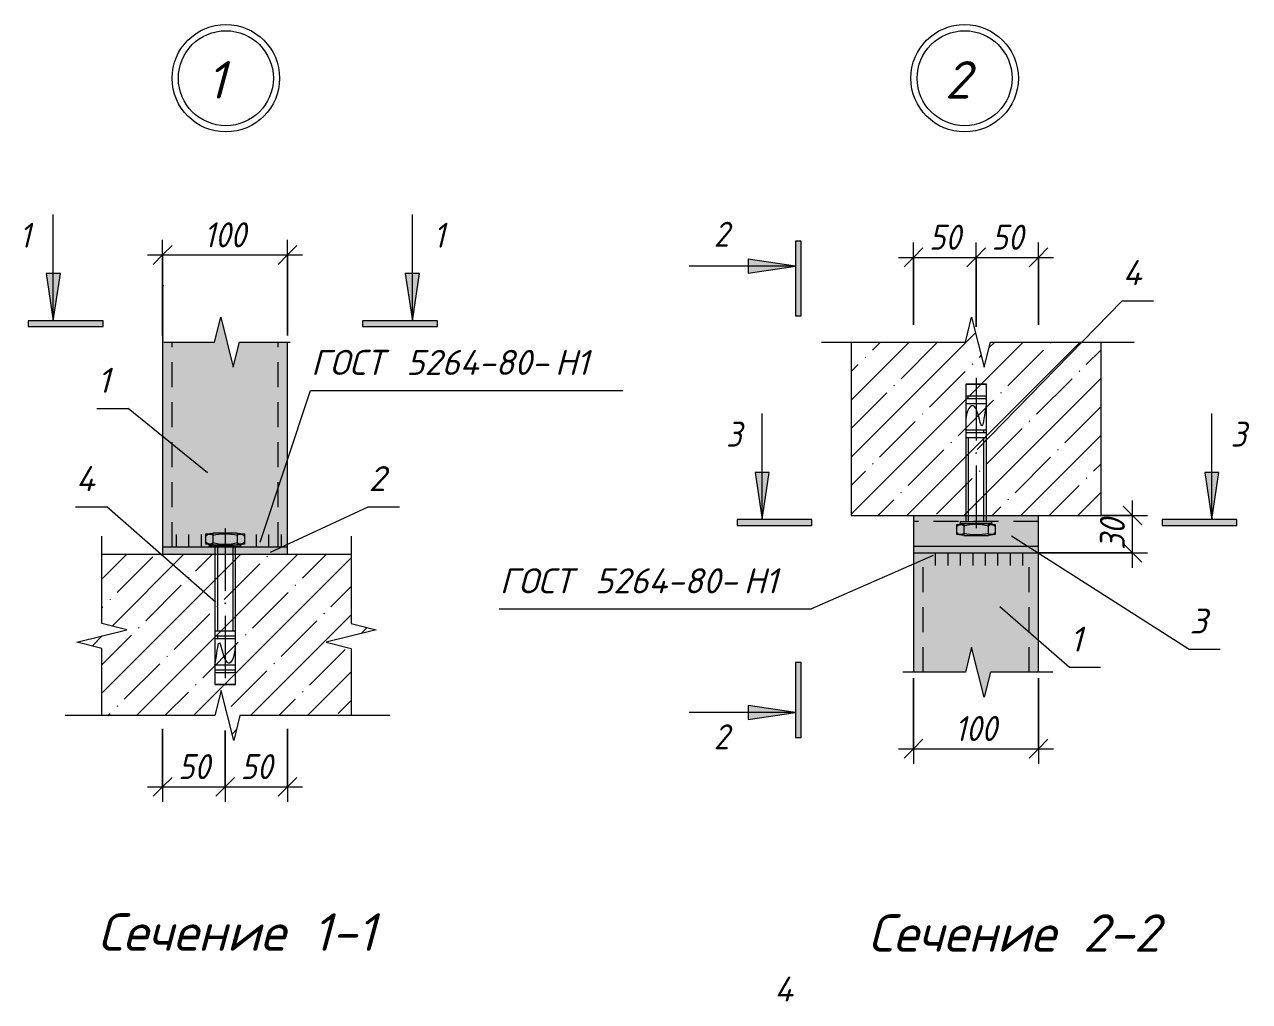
# Model space of a CAD drawing. Header units: millimetres. Extents: x 1525 to 46824, y -520 to 14115.
# Drawn here: x 44054 to 45034, y 2415 to 3197 of the extents above; entities that cross this region are included whole.
import ezdxf

# ---------------------------------------------------------------- set-up
doc = ezdxf.new("R2010")
doc.units = ezdxf.units.MM
doc.linetypes.add('200_ШТРИХ_ш1п0_6_', pattern=[32, 20, -12])
doc.linetypes.add('50_200_ШТРИХ_1Т_ш5_п1_п1_', pattern=[70, 50, -10, 0, -10])
for name, color, linetype, lineweight in [('A-ANNO-DIMS', 7, 'Continuous', 9), ('A-ANNO-DIMS-10', 7, 'Continuous', 9), ('A-ANNO-NOTE', 7, 'Continuous', 9), ('A-DETL', 7, 'Continuous', 9), ('A-DETL-1', 7, 'Continuous', 5), ('A-DETL-2', 7, '200_ШТРИХ_ш1п0_6_', 5), ('A-DETL-3', 7, 'Continuous', 20), ('A-DETL-5', 7, '50_200_ШТРИХ_1Т_ш5_п1_п1_', 5), ('A-DETL-GENF', 7, 'Continuous', 9), ('A-DETL-GENF-1', 7, 'Continuous', 5), ('G-ANNO-TEXT', 7, 'Continuous', 9)]:
    doc.layers.add(name, color=color, linetype=linetype, lineweight=lineweight)
doc.layers.add('A-DETL-GENF-2', color=7, linetype='Continuous', lineweight=9, true_color=0xffffff)
doc.styles.add('ISOCPEUR_B_I', font='', dxfattribs={"height": 30})
doc.styles.add('ISOCPEUR_I_3', font='isocpeui.ttf', dxfattribs={"width": 0.9, "height": 20})
doc.styles.add('ISOCPEUR_I_5', font='isocpeui.ttf', dxfattribs={"height": 20})
doc.styles.get('ISOCPEUR_B_I').set_extended_font_data('ISOCPEUR', italic=True, bold=True)
doc.dimstyles.new('ISO-2_0_0_9К_СРЕДНИЙ_1', dxfattribs={"dimscale": 304.8, "dimtxt": 19.919624, "dimasz": 0.049213, "dimexe": 0.03937, "dimexo": 0, "dimgap": 0, "dimtad": 1, "dimdec": 0, "dimzin": 0, "dimdsep": 46, "dimtxsty": 'ISOCPEUR_I_3', "dimblk1": 'OBLIQUE', "dimblk2": 'OBLIQUE', "dimsah": 1, "dimcen": 0.09, "dimdle": 0.03937, "dimazin": 0, "dimtfac": 1, "dimtdec": 4, "dimtix": 1, "dimtmove": 0, "dimatfit": 3, "dimfxl": 1, "dimtvp": 1, "dimtolj": 1, "dimtzin": 0, "dimarcsym": 2})
pattern_1 = [(45, (41499.14, 0), (-22.80985, 22.80985), []), (45, (41521.95, 0), (-22.80985, 22.80985), [40.322, -8.064, 0.671, -7.394])]

# ---------------------------------------------------------------- blocks, each defined once
blk = doc.blocks.new('DET_Линия разрыва - Линия разрыва-17294159-АР1_Фахверк Ф-33_Швеллер 100_Узлы_верх и низ развернуты копия 1')
at = {"layer": 'A-DETL-GENF-1'}
for p, q in [((-5, 20), (-10, 0)), ((5, -20), (-5, 20)), ((-10, 0), (-50.54, 0)), ((10, 0), (5, -20)), ((50.54, 0), (10, 0))]:
    blk.add_line(p, q, dxfattribs=at)
blk = doc.blocks.new('DET_Линия разрыва - Линия разрыва-17294160-АР1_Фахверк Ф-33_Швеллер 100_Узлы_верх и низ развернуты копия 1')
at = {"layer": 'A-DETL-GENF-1'}
for p, q in [((-5, 20), (-10, 0)), ((5, -20), (-5, 20)), ((-10, 0), (-63.74, 0)), ((10, 0), (5, -20)), ((80, 0), (10, 0))]:
    blk.add_line(p, q, dxfattribs=at)
blk = doc.blocks.new('DET_Линия разрыва - Линия разрыва-V26-АР1_Фахверк Ф-33_Швеллер 100_Узлы_верх и низ развернуты копия 1')
at = {"layer": 'A-DETL-GENF-1'}
for p, q in [((-5, 20), (-10, 0)), ((5, -20), (-5, 20)), ((-10, 0), (-80, 0)), ((10, 0), (5, -20)), ((63.74, 0), (10, 0))]:
    blk.add_line(p, q, dxfattribs=at)
blk = doc.blocks.new('DET_Линия разрыва - Линия разрыва-17294161-АР1_Фахверк Ф-33_Швеллер 100_Узлы_верх и низ развернуты копия 1')
at = {"layer": 'A-DETL-GENF-1'}
for p, q in [((-5, 20), (-10, 0)), ((5, -20), (-5, 20)), ((-10, 0), (-130, 0)), ((10, 0), (5, -20)), ((130, 0), (10, 0))]:
    blk.add_line(p, q, dxfattribs=at)
blk = doc.blocks.new('DET_Линия разрыва - Линия разрыва-17294162-АР1_Фахверк Ф-33_Швеллер 100_Узлы_верх и низ развернуты копия 1')
at = {"layer": 'A-DETL-GENF-1'}
for p, q in [((-5, 20), (-10, 0)), ((5, -20), (-5, 20)), ((-10, 0), (-60, 0)), ((10, 0), (5, -20)), ((60, 0), (10, 0))]:
    blk.add_line(p, q, dxfattribs=at)
blk = doc.blocks.new('DET_Линия разрыва - Линия разрыва-17294163-АР1_Фахверк Ф-33_Швеллер 100_Узлы_верх и низ развернуты копия 1')
at = {"layer": 'A-DETL-GENF-1'}
for p, q in [((-5, 20), (-10, 0)), ((5, -20), (-5, 20)), ((-10, 0), (-125, 0)), ((10, 0), (5, -20)), ((125, 0), (10, 0))]:
    blk.add_line(p, q, dxfattribs=at)
blk = doc.blocks.new('DIMBLOCK422-АР1_Фахверк Ф-33_Швеллер 100_Узлы_верх и низ развернуты копия 1')
at = {"layer": 'A-ANNO-DIMS-10'}
for p, q in [((44164.36, 2633.78), (44164.36, 2575.32)), ((44164.36, 2587.32), (44164.36, 2633.78)), ((44214.36, 2632.39), (44214.36, 2575.32)), ((44214.36, 2587.32), (44214.36, 2632.39)), ((44152.36, 2587.32), (44214.36, 2587.32))]:
    blk.add_line(p, q, dxfattribs=at)
at = {"layer": 'A-ANNO-DIMS-10', "lineweight": 20}
for p, q in [((44164.36, 2587.32), (44171.86, 2594.82)), ((44214.36, 2587.32), (44221.86, 2594.82)), ((44164.36, 2587.32), (44156.86, 2579.82)), ((44214.36, 2587.32), (44206.86, 2579.82))]:
    blk.add_line(p, q, dxfattribs=at)
at = {"layer": 'A-ANNO-DIMS-10', "color": 0, "insert": (44176.72, 2613.45), "char_height": 20, "width": 30.3391, "attachment_point": 1, "line_spacing_factor": 1.149209, "style": 'ISOCPEUR_I_3'}
blk.add_mtext('50', dxfattribs=at)
blk = doc.blocks.new('_Oblique')
at = {"color": 0, "linetype": 'ByBlock', "lineweight": -2}
blk.add_line((-0.5, -0.5), (0.5, 0.5), dxfattribs=at)
blk = doc.blocks.new('DIMBLOCK423-АР1_Фахверк Ф-33_Швеллер 100_Узлы_верх и низ развернуты копия 1')
at = {"layer": 'A-ANNO-DIMS-10'}
for p, q in [((44214.36, 2632.39), (44214.36, 2575.32)), ((44214.36, 2587.32), (44214.36, 2632.39)), ((44264.36, 2633.78), (44264.36, 2575.32)), ((44264.36, 2587.32), (44264.36, 2633.78)), ((44214.36, 2587.32), (44276.36, 2587.32))]:
    blk.add_line(p, q, dxfattribs=at)
at = {"layer": 'A-ANNO-DIMS-10', "lineweight": 20}
for p, q in [((44214.36, 2587.32), (44221.86, 2594.82)), ((44264.36, 2587.32), (44271.86, 2594.82)), ((44214.36, 2587.32), (44206.86, 2579.82)), ((44264.36, 2587.32), (44256.86, 2579.82))]:
    blk.add_line(p, q, dxfattribs=at)
at = {"layer": 'A-ANNO-DIMS-10', "color": 0, "insert": (44226.72, 2613.45), "char_height": 20, "width": 30.3391, "attachment_point": 1, "line_spacing_factor": 1.149209, "style": 'ISOCPEUR_I_3'}
blk.add_mtext('50', dxfattribs=at)
blk = doc.blocks.new('DIMBLOCK424-АР1_Фахверк Ф-33_Швеллер 100_Узлы_верх и низ развернуты копия 1')
at = {"layer": 'A-ANNO-DIMS-10'}
for p, q in [((44765.29, 2674.24), (44765.29, 2605.81)), ((44765.29, 2617.81), (44765.29, 2674.24)), ((44865.29, 2674.24), (44865.29, 2605.81)), ((44865.29, 2617.81), (44865.29, 2674.24)), ((44753.29, 2617.81), (44877.29, 2617.81))]:
    blk.add_line(p, q, dxfattribs=at)
at = {"layer": 'A-ANNO-DIMS-10', "lineweight": 20}
for p, q in [((44765.29, 2617.81), (44757.79, 2610.31)), ((44765.29, 2617.81), (44772.79, 2625.31)), ((44865.29, 2617.81), (44857.79, 2610.31)), ((44865.29, 2617.81), (44872.79, 2625.31))]:
    blk.add_line(p, q, dxfattribs=at)
at = {"layer": 'A-ANNO-DIMS-10', "color": 0, "insert": (44798.25, 2643.94), "char_height": 20, "width": 40.9118, "attachment_point": 1, "line_spacing_factor": 1.149209, "style": 'ISOCPEUR_I_3'}
blk.add_mtext('100', dxfattribs=at)
blk = doc.blocks.new('DIMBLOCK425-АР1_Фахверк Ф-33_Швеллер 100_Узлы_верх и низ развернуты копия 1')
at = {"layer": 'A-ANNO-DIMS-10'}
for p, q in [((44940.52, 2762.52), (44940.52, 2816.52)), ((44915.29, 2804.52), (44952.52, 2804.52)), ((44940.52, 2804.52), (44915.29, 2804.52)), ((44865.29, 2774.52), (44952.52, 2774.52)), ((44940.52, 2774.52), (44865.29, 2774.52))]:
    blk.add_line(p, q, dxfattribs=at)
at = {"layer": 'A-ANNO-DIMS-10', "lineweight": 20}
for p, q in [((44940.52, 2804.52), (44933.02, 2812.02)), ((44940.52, 2804.52), (44948.02, 2797.02)), ((44940.52, 2774.52), (44933.02, 2782.02)), ((44940.52, 2774.52), (44948.02, 2767.02))]:
    blk.add_line(p, q, dxfattribs=at)
at = {"layer": 'A-ANNO-DIMS-10', "color": 0, "insert": (44914.39, 2776.88), "char_height": 20, "width": 30.3391, "attachment_point": 1, "rotation": 90, "line_spacing_factor": 1.149209, "style": 'ISOCPEUR_I_3'}
blk.add_mtext('30', dxfattribs=at)
blk = doc.blocks.new('DIMBLOCK439-АР1_Фахверк Ф-33_Швеллер 100_Узлы_верх и низ развернуты копия 1')
at = {"layer": 'A-ANNO-DIMS-10'}
for p, q in [((44164.36, 2948.44), (44164.36, 3025)), ((44264.36, 2948.44), (44264.36, 3025)), ((44152.36, 3013), (44276.36, 3013)), ((44164.36, 3013), (44164.36, 2948.44)), ((44264.36, 3013), (44264.36, 2948.44))]:
    blk.add_line(p, q, dxfattribs=at)
at = {"layer": 'A-ANNO-DIMS-10', "lineweight": 20}
for p, q in [((44164.36, 3013), (44171.86, 3020.5)), ((44264.36, 3013), (44271.86, 3020.5)), ((44164.36, 3013), (44156.86, 3005.5)), ((44264.36, 3013), (44256.86, 3005.5))]:
    blk.add_line(p, q, dxfattribs=at)
at = {"layer": 'A-ANNO-DIMS-10', "color": 0, "insert": (44197.32, 3039.13), "char_height": 20, "width": 40.9118, "attachment_point": 1, "line_spacing_factor": 1.149209, "style": 'ISOCPEUR_I_3'}
blk.add_mtext('100', dxfattribs=at)
blk = doc.blocks.new('DIMBLOCK440-АР1_Фахверк Ф-33_Швеллер 100_Узлы_верх и низ развернуты копия 1')
at = {"layer": 'A-ANNO-DIMS-10'}
for p, q in [((44765.29, 2957.19), (44765.29, 3023.08)), ((44815.29, 2955.52), (44815.29, 3023.08)), ((44753.29, 3011.08), (44815.29, 3011.08)), ((44765.29, 3011.08), (44765.29, 2957.19)), ((44815.29, 3011.08), (44815.29, 2955.52))]:
    blk.add_line(p, q, dxfattribs=at)
at = {"layer": 'A-ANNO-DIMS-10', "lineweight": 20}
for p, q in [((44765.29, 3011.08), (44757.79, 3003.58)), ((44765.29, 3011.08), (44772.79, 3018.58)), ((44815.29, 3011.08), (44807.79, 3003.58)), ((44815.29, 3011.08), (44822.79, 3018.58))]:
    blk.add_line(p, q, dxfattribs=at)
at = {"layer": 'A-ANNO-DIMS-10', "color": 0, "insert": (44777.65, 3037.2), "char_height": 20, "width": 30.3391, "attachment_point": 1, "line_spacing_factor": 1.149209, "style": 'ISOCPEUR_I_3'}
blk.add_mtext('50', dxfattribs=at)
blk = doc.blocks.new('DIMBLOCK441-АР1_Фахверк Ф-33_Швеллер 100_Узлы_верх и низ развернуты копия 1')
at = {"layer": 'A-ANNO-DIMS-10'}
for p, q in [((44815.29, 2955.52), (44815.29, 3023.08)), ((44865.29, 2957.19), (44865.29, 3023.08)), ((44815.29, 3011.08), (44877.29, 3011.08)), ((44815.29, 3011.08), (44815.29, 2955.52)), ((44865.29, 3011.08), (44865.29, 2957.19))]:
    blk.add_line(p, q, dxfattribs=at)
at = {"layer": 'A-ANNO-DIMS-10', "lineweight": 20}
for p, q in [((44815.29, 3011.08), (44807.79, 3003.58)), ((44815.29, 3011.08), (44822.79, 3018.58)), ((44865.29, 3011.08), (44857.79, 3003.58)), ((44865.29, 3011.08), (44872.79, 3018.58))]:
    blk.add_line(p, q, dxfattribs=at)
at = {"layer": 'A-ANNO-DIMS-10', "color": 0, "insert": (44827.65, 3037.2), "char_height": 20, "width": 30.3391, "attachment_point": 1, "line_spacing_factor": 1.149209, "style": 'ISOCPEUR_I_3'}
blk.add_mtext('50', dxfattribs=at)
blk = doc.blocks.new('_AT__Текстовая выноска 2_0 - _AT__Текстовая выноска 2_0 без точки-25057225-АР1_Фахверк Ф-33_Швеллер 100_Узлы_верх и низ развернуты копия 1')
at = {"layer": 'A-ANNO-NOTE'}
blk.add_line((0, 0), (25, 0), dxfattribs=at)
blk = doc.blocks.new('_AT__Текстовая выноска 2_0 - _AT__Текстовая выноска 2_0 без точки-25057227-АР1_Фахверк Ф-33_Швеллер 100_Узлы_верх и низ развернуты копия 1')
at = {"layer": 'A-ANNO-NOTE'}
blk.add_line((0, 0), (2.5, 0), dxfattribs=at)

msp = doc.modelspace()

# ---------------------------------------------------------------- hatches: boundary and pattern name
at = {"layer": 'A-DETL-GENF'}
for points in [[(44675.37073, 2964.19852), (44675.37073, 3024.07528), (44670.68302, 3024.07528), (44670.68302, 2964.19852)], [(44632.96432, 2998.41748), (44670.68302, 3004.07528), (44632.96432, 3009.73309)], [(44076.82651, 2960.34108), (44082.48431, 2998.05978), (44071.1687, 2998.05978)], [(44364.21513, 2960.34108), (44369.87293, 2998.05978), (44358.55732, 2998.05978)], [(44082.48431, 2955.65337), (44116.70327, 2955.65337), (44116.70327, 2960.34108), (44056.82651, 2960.34108), (44056.82651, 2955.65337), (44077.52966, 2955.65337)], [(44341.67914, 2955.65337), (44384.21513, 2955.65337), (44384.21513, 2960.34108), (44324.33836, 2960.34108), (44324.33836, 2955.65337)], [(44644.11138, 2801.1264), (44649.76919, 2838.8451), (44638.45358, 2838.8451), (44643.60185, 2804.52327)], [(45003.9755, 2801.1264), (45009.6333, 2838.8451), (44998.31769, 2838.8451), (45003.46597, 2804.52327)], [(44626.864, 2796.43869), (44683.98815, 2796.43869), (44683.98815, 2801.1264), (44624.11138, 2801.1264), (44624.11138, 2796.43869)], [(45003.9755, 2796.43869), (45023.9755, 2796.43869), (45023.9755, 2801.1264), (44964.09873, 2801.1264), (44964.09873, 2796.43869), (44998.31769, 2796.43869)], [(44675.37073, 2626.80417), (44675.37073, 2686.68094), (44670.68302, 2686.68094), (44670.68302, 2626.80417)], [(44632.96432, 2641.14637), (44670.68302, 2646.80417), (44632.96432, 2652.46198), (44632.96432, 2646.80417)]]:
    msp.add_hatch(color=256, dxfattribs=at).paths.add_polyline_path(points, flags=0)
at = {"layer": 'A-DETL-GENF-1'}
h = msp.add_hatch(dxfattribs=at)
h.set_pattern_fill('FP_10', color=256, style=0, pattern_type=2)
h.set_pattern_definition(pattern_1)
h.paths.add_polyline_path([(44715.29344, 2804.52327), (44915.29344, 2804.52327), (44915.29344, 2943.27398), (44826.72517, 2943.27398), (44821.72517, 2923.27398), (44811.72517, 2963.27398), (44806.72517, 2943.27398), (44715.29344, 2943.27398)], flags=0)
h = msp.add_hatch(dxfattribs=at)
h.set_pattern_fill('FP_10', color=256, style=0, pattern_type=2)
h.set_pattern_definition(pattern_1)
h.paths.add_polyline_path([(44221.25078, 2624.25504), (44226.25078, 2644.25504), (44315.25031, 2644.25504), (44315.25031, 2697.99443), (44295.25031, 2702.99443), (44335.25031, 2712.99443), (44315.25031, 2717.99443), (44315.25031, 2773.25504), (44115.74023, 2773.25504), (44115.74023, 2717.99443), (44135.74023, 2712.99443), (44095.74023, 2702.99443), (44115.74023, 2697.99443), (44115.74023, 2644.25504), (44206.25078, 2644.25504), (44211.25078, 2664.25504), (44216.25078, 2644.25504)], flags=0)
at = {"layer": 'A-DETL-GENF-2'}
for points in [[(44164.36316, 2779.25504), (44264.36316, 2779.25504), (44264.36316, 2943.27398), (44225.90807, 2943.27398), (44220.90807, 2923.27398), (44210.90807, 2963.27398), (44205.90807, 2943.27398), (44165.36316, 2943.27398), (44165.36316, 2988.19145), (44164.36316, 2988.19145), (44164.36316, 2923.27398)], [(44865.29344, 2774.52327), (44865.29344, 2804.52327), (44765.29344, 2804.52327), (44765.29344, 2774.52327)], [(44264.36316, 2773.25504), (44264.36316, 2779.25504), (44164.36316, 2779.25504), (44164.36316, 2773.25504)], [(44821.72517, 2659.02255), (44826.72517, 2679.02255), (44865.29344, 2679.02255), (44865.29344, 2774.52327), (44765.29344, 2774.52327), (44765.29344, 2679.02255), (44806.72517, 2679.02255), (44811.72517, 2699.02255), (44816.72517, 2679.02255)]]:
    msp.add_hatch(color=256, dxfattribs=at).paths.add_polyline_path(points, flags=0)

# ---------------------------------------------------------------- linework, layer by layer
at = {"layer": 'A-ANNO-NOTE'}
for p, q in [((44816.19508, 2857.36875), (44932.18419, 2976.40333)), ((44242.35475, 2783.08971), (44282.71974, 2904.48755)), ((44200.13597, 2838.4855), (44136.70363, 2890.16735)), ((44206.653, 2734.96186), (44119.58812, 2811.45787)), ((44250.58927, 2775.13718), (44328.76632, 2811.45787)), ((44843.7171, 2788.12345), (44985.70201, 2697.41925)), ((44780.91592, 2772.50018), (44683.70727, 2729.65187)), ((44834.2138, 2731.72762), (44889.93994, 2682.97117))]:
    msp.add_line(p, q, dxfattribs=at)
at = {"layer": 'A-DETL'}
for p, q in [((44670.68302, 3024.07528), (44670.68302, 3004.07528)), ((44675.37073, 3024.07528), (44670.68302, 3024.07528)), ((44675.37073, 2964.19852), (44675.37073, 3024.07528)), ((44632.96432, 3009.73309), (44632.96432, 2998.41748)), ((44670.68302, 3004.07528), (44632.96432, 3009.73309)), ((44632.96432, 2998.41748), (44670.68302, 3004.07528)), ((44670.68302, 3004.07528), (44670.68302, 2964.19852)), ((44071.1687, 2998.05978), (44076.82651, 2960.34108)), ((44082.48431, 2998.05978), (44071.1687, 2998.05978)), ((44076.82651, 2960.34108), (44082.48431, 2998.05978)), ((44369.87293, 2998.05978), (44358.55732, 2998.05978)), ((44358.55732, 2998.05978), (44364.21513, 2960.34108)), ((44364.21513, 2960.34108), (44369.87293, 2998.05978)), ((44165.36316, 2988.19145), (44164.36316, 2988.19145)), ((44164.36316, 2988.19145), (44164.36316, 2779.25504)), ((44670.68302, 2964.19852), (44675.37073, 2964.19852)), ((44056.82651, 2960.34108), (44056.82651, 2955.65337)), ((44076.82651, 2960.34108), (44056.82651, 2960.34108)), ((44056.82651, 2955.65337), (44116.70327, 2955.65337)), ((44116.70327, 2960.34108), (44076.82651, 2960.34108)), ((44116.70327, 2955.65337), (44116.70327, 2960.34108)), ((44364.21513, 2960.34108), (44324.33836, 2960.34108)), ((44324.33836, 2960.34108), (44324.33836, 2955.65337)), ((44324.33836, 2955.65337), (44384.21513, 2955.65337)), ((44384.21513, 2960.34108), (44364.21513, 2960.34108)), ((44384.21513, 2955.65337), (44384.21513, 2960.34108)), ((44264.36316, 2779.25504), (44264.36316, 2943.27398)), ((44815.29344, 2909.52327), (44815.29344, 2899.94303)), ((44638.45358, 2838.8451), (44644.11138, 2801.1264)), ((44649.76919, 2838.8451), (44638.45358, 2838.8451)), ((44644.11138, 2801.1264), (44649.76919, 2838.8451)), ((45009.6333, 2838.8451), (44998.31769, 2838.8451)), ((44998.31769, 2838.8451), (45003.9755, 2801.1264)), ((45003.9755, 2801.1264), (45009.6333, 2838.8451)), ((44765.29344, 2804.52327), (44765.29344, 2774.52327)), ((44865.29344, 2774.52327), (44865.29344, 2804.52327)), ((44624.11138, 2801.1264), (44624.11138, 2796.43869)), ((44644.11138, 2801.1264), (44624.11138, 2801.1264)), ((44624.11138, 2796.43869), (44683.98815, 2796.43869)), ((44683.98815, 2801.1264), (44644.11138, 2801.1264)), ((44683.98815, 2796.43869), (44683.98815, 2801.1264)), ((45003.9755, 2801.1264), (44964.09873, 2801.1264)), ((44964.09873, 2801.1264), (44964.09873, 2796.43869)), ((44964.09873, 2796.43869), (45023.9755, 2796.43869)), ((45023.9755, 2801.1264), (45003.9755, 2801.1264)), ((45023.9755, 2796.43869), (45023.9755, 2801.1264)), ((44164.36316, 2779.25504), (44164.36316, 2773.25504)), ((44164.36316, 2779.25504), (44264.36316, 2779.25504)), ((44264.36316, 2773.25504), (44264.36316, 2779.25504)), ((44865.29344, 2779.52327), (44765.29344, 2779.52327)), ((44765.29344, 2774.52327), (44765.29344, 2679.02255)), ((44765.29344, 2774.52327), (44865.29344, 2774.52327)), ((44865.29344, 2679.02255), (44865.29344, 2774.52327)), ((44675.37073, 2686.68094), (44670.68302, 2686.68094)), ((44670.68302, 2686.68094), (44670.68302, 2646.80417)), ((44675.37073, 2626.80417), (44675.37073, 2686.68094)), ((44670.68302, 2646.80417), (44632.96432, 2652.46198)), ((44632.96432, 2652.46198), (44632.96432, 2641.14637)), ((44632.96432, 2641.14637), (44670.68302, 2646.80417)), ((44670.68302, 2646.80417), (44670.68302, 2626.80417)), ((44670.68302, 2626.80417), (44675.37073, 2626.80417))]:
    msp.add_line(p, q, dxfattribs=at)
for centre, radius in [((44214.94174, 3154.48424), 43), ((44806.1269, 3154.48424), 43), ((44214.94174, 3154.48424), 38), ((44806.1269, 3154.48424), 38)]:
    msp.add_circle(centre, radius, dxfattribs=at)
at = {"layer": 'A-DETL-1'}
for p, q in [((44076.82651, 2960.34108), (44076.82651, 3045.34108)), ((44364.21513, 2960.34108), (44364.21513, 3045.34108)), ((44670.68302, 3004.07528), (44585.68302, 3004.07528)), ((44807.02734, 2909.52327), (44823.55954, 2909.52327)), ((44823.55954, 2909.52327), (44807.02734, 2909.52327)), ((44807.02734, 2909.52327), (44807.02734, 2799.52327)), ((44823.55954, 2799.52327), (44823.55954, 2909.52327)), ((44823.55954, 2897.87651), (44807.02734, 2897.87651)), ((44823.55954, 2893.74346), (44807.02734, 2893.74346)), ((44822.58761, 2899.94303), (44807.99927, 2899.94303)), ((44644.11138, 2801.1264), (44644.11138, 2886.1264)), ((45003.9755, 2801.1264), (45003.9755, 2886.1264)), ((44823.55954, 2872.78053), (44807.02734, 2872.78053)), ((44821.40429, 2870.714), (44821.40429, 2872.78053)), ((44821.49301, 2870.714), (44821.49301, 2872.78053)), ((44823.55954, 2870.714), (44807.02734, 2870.714)), ((44823.55954, 2866.58095), (44807.02734, 2866.58095)), ((44809.13578, 2799.52327), (44809.13578, 2866.58095)), ((44821.4511, 2799.52327), (44821.4511, 2866.58095)), ((44799.88551, 2797.3186), (44805.37412, 2798.08746)), ((44799.88551, 2789.12532), (44799.88551, 2797.3186)), ((44802.61875, 2799.52327), (44802.61875, 2798.08746)), ((44802.61875, 2799.52327), (44827.96813, 2799.52327)), ((44802.61875, 2798.08746), (44827.96813, 2798.08746)), ((44805.37412, 2798.08746), (44805.37412, 2788.339)), ((44805.37412, 2798.08746), (44825.21276, 2798.08746)), ((44820.83702, 2799.52327), (44818.79429, 2799.52327)), ((44825.21276, 2788.339), (44825.21276, 2798.08746)), ((44825.21276, 2798.08746), (44830.70137, 2797.3186)), ((44827.96813, 2798.08746), (44827.96813, 2799.52327)), ((44830.70137, 2797.3186), (44830.70137, 2789.12532)), ((44198.95523, 2789.65299), (44204.44384, 2790.42184)), ((44198.95523, 2781.4597), (44198.95523, 2789.65299)), ((44224.28248, 2790.43931), (44204.44384, 2790.43931)), ((44204.44384, 2790.43931), (44204.44384, 2780.69085)), ((44224.28248, 2780.69085), (44224.28248, 2790.43931)), ((44224.28248, 2790.42184), (44229.77109, 2789.65299)), ((44229.77109, 2789.65299), (44229.77109, 2781.4597)), ((44805.37412, 2788.35646), (44799.88551, 2789.12532)), ((44805.37412, 2788.339), (44825.21276, 2788.339)), ((44830.70137, 2789.12532), (44825.21276, 2788.35646)), ((44204.44384, 2780.69085), (44198.95523, 2781.4597)), ((44227.03785, 2780.69085), (44201.68847, 2780.69085)), ((44201.68847, 2780.69085), (44201.68847, 2779.25504)), ((44227.03785, 2779.25504), (44201.68847, 2779.25504)), ((44224.28248, 2780.69085), (44204.44384, 2780.69085)), ((44206.09706, 2779.25504), (44206.09706, 2669.25504)), ((44208.2055, 2779.25504), (44208.2055, 2712.19735)), ((44208.81958, 2779.25504), (44210.86231, 2779.25504)), ((44217.10828, 2779.25504), (44224.10828, 2779.25504)), ((44220.52082, 2779.25504), (44220.52082, 2712.19735)), ((44222.62926, 2669.25504), (44222.62926, 2779.25504)), ((44229.77109, 2781.4597), (44224.28248, 2780.69085)), ((44227.03785, 2779.25504), (44227.03785, 2780.69085)), ((44206.09706, 2712.19735), (44222.62926, 2712.19735)), ((44206.09706, 2708.0643), (44222.62926, 2708.0643)), ((44206.09706, 2705.99778), (44222.62926, 2705.99778)), ((44208.16359, 2708.0643), (44208.16359, 2705.99778)), ((44208.25231, 2708.0643), (44208.25231, 2705.99778)), ((44206.09706, 2685.03485), (44222.62926, 2685.03485)), ((44206.09706, 2680.9018), (44222.62926, 2680.9018)), ((44207.06899, 2678.83527), (44221.65733, 2678.83527)), ((44222.62926, 2669.25504), (44206.09706, 2669.25504)), ((44206.09706, 2669.25504), (44222.62926, 2669.25504)), ((44670.68302, 2646.80417), (44585.68302, 2646.80417))]:
    msp.add_line(p, q, dxfattribs=at)
for centre, radius, start, end in [((44808.20794, 2898.58307), 1.37588, 98.72344894, 149.10051461), ((44822.37894, 2898.58307), 1.37588, 30.89948546, 81.27655106), ((44803.01437, 2792.78052), 4.22871, 56.08031184, 137.72360384), ((44815.29344, 2754.36444), 42.8477, 76.61449587, 103.38550413), ((44827.57251, 2792.78052), 4.22871, 42.27639615, 123.91968815), ((44202.08409, 2785.13237), 4.22871, 56.08031185, 137.72360384), ((44214.36316, 2746.71629), 42.8477, 76.61449587, 103.38550413), ((44226.64223, 2785.13237), 4.22871, 42.27639616, 123.91968816), ((44803.01437, 2793.64594), 4.22871, 222.27639616, 303.91968816), ((44815.29344, 2832.06202), 42.8477, 256.61449587, 283.38550413), ((44827.57251, 2793.64594), 4.22871, 236.08031185, 317.72360384), ((44202.08409, 2785.99779), 4.22871, 222.27639615, 303.91968815), ((44214.36316, 2824.41387), 42.8477, 256.61449587, 283.38550413), ((44226.64223, 2785.99779), 4.22871, 236.08031184, 317.72360384), ((44207.27766, 2680.19524), 1.37588, 210.89948546, 261.27655106), ((44221.44866, 2680.19524), 1.37588, 278.72344894, 329.10051461)]:
    msp.add_arc(centre, radius, start, end, dxfattribs=at)
for points in [[(44823.55954, 2893.74346), (44822.3797, 2889.02682), (44819.91775, 2863.56833), (44816.15668, 2901.04045), (44807.02734, 2889.05267), (44807.02734, 2878.05467)], [(44206.09706, 2685.03485), (44207.2769, 2689.75149), (44209.73885, 2715.20998), (44213.49992, 2677.73785), (44222.62926, 2689.72563), (44222.62926, 2700.72364)]]:
    msp.add_open_spline(points, degree=3, knots=[3.947127755, 3.947127755, 3.947127755, 3.947127755, 10.095996178, 20.129436715, 28.583815858, 28.583815858, 28.583815858, 28.583815858], dxfattribs=at)
at = {"layer": 'A-DETL-2'}
for p, q in [((44171.96316, 2779.25504), (44171.96316, 2943.27398)), ((44256.76316, 2779.25504), (44256.76316, 2943.27398)), ((44865.29344, 2799.52327), (44765.29344, 2799.52327)), ((44175.36316, 2779.25504), (44175.36316, 2789.25504)), ((44185.36316, 2779.25504), (44185.36316, 2789.25504)), ((44195.36316, 2779.25504), (44195.36316, 2789.25504)), ((44239.36316, 2779.25504), (44239.36316, 2789.25504)), ((44249.36316, 2779.25504), (44249.36316, 2789.25504)), ((44259.36316, 2779.25504), (44259.36316, 2789.25504)), ((44201.68847, 2780.69085), (44227.03785, 2780.69085)), ((44772.89344, 2679.02255), (44772.89344, 2774.52327)), ((44782.84367, 2764.52327), (44782.84367, 2774.52327)), ((44792.84367, 2764.52327), (44792.84367, 2774.52327)), ((44802.84367, 2764.52327), (44802.84367, 2774.52327)), ((44812.84367, 2764.52327), (44812.84367, 2774.52327)), ((44822.84367, 2764.52327), (44822.84367, 2774.52327)), ((44832.84367, 2764.52327), (44832.84367, 2774.52327)), ((44842.84367, 2764.52327), (44842.84367, 2774.52327)), ((44852.84367, 2764.52327), (44852.84367, 2774.52327)), ((44857.69344, 2679.02255), (44857.69344, 2774.52327))]:
    msp.add_line(p, q, dxfattribs=at)
at = {"layer": 'A-DETL-3'}
for p, q in [((44715.29344, 2943.27398), (44715.29344, 2804.52327)), ((44915.29344, 2804.52327), (44915.29344, 2943.27398)), ((44715.29344, 2804.52327), (44915.29344, 2804.52327)), ((44315.25031, 2773.25504), (44115.74023, 2773.25504))]:
    msp.add_line(p, q, dxfattribs=at)
at = {"layer": 'A-DETL-5'}
for p, q in [((44815.29344, 2914.52327), (44815.29344, 2784.52327)), ((44214.36316, 2794.25504), (44214.36316, 2664.25504))]:
    msp.add_line(p, q, dxfattribs=at)

# ---------------------------------------------------------------- block references
at = {"layer": 'A-ANNO-NOTE', "xscale": 10, "yscale": 10, "zscale": 10}
for name, p in [('_AT__Текстовая выноска 2_0 - _AT__Текстовая выноска 2_0 без точки-25057227-АР1_Фахверк Ф-33_Швеллер 100_Узлы_верх и низ развернуты копия 1', (44932.18419, 2976.40333)), ('_AT__Текстовая выноска 2_0 - _AT__Текстовая выноска 2_0 без точки-25057225-АР1_Фахверк Ф-33_Швеллер 100_Узлы_верх и низ развернуты копия 1', (44282.71974, 2904.48755)), ('_AT__Текстовая выноска 2_0 - _AT__Текстовая выноска 2_0 без точки-25057227-АР1_Фахверк Ф-33_Швеллер 100_Узлы_верх и низ развернуты копия 1', (44111.70363, 2890.16735)), ('_AT__Текстовая выноска 2_0 - _AT__Текстовая выноска 2_0 без точки-25057227-АР1_Фахверк Ф-33_Швеллер 100_Узлы_верх и низ развернуты копия 1', (44094.58812, 2811.45787)), ('_AT__Текстовая выноска 2_0 - _AT__Текстовая выноска 2_0 без точки-25057227-АР1_Фахверк Ф-33_Швеллер 100_Узлы_верх и низ развернуты копия 1', (44328.76632, 2811.45787)), ('_AT__Текстовая выноска 2_0 - _AT__Текстовая выноска 2_0 без точки-25057225-АР1_Фахверк Ф-33_Швеллер 100_Узлы_верх и низ развернуты копия 1', (44433.70727, 2729.65187)), ('_AT__Текстовая выноска 2_0 - _AT__Текстовая выноска 2_0 без точки-25057227-АР1_Фахверк Ф-33_Швеллер 100_Узлы_верх и низ развернуты копия 1', (44985.70201, 2697.41925)), ('_AT__Текстовая выноска 2_0 - _AT__Текстовая выноска 2_0 без точки-25057227-АР1_Фахверк Ф-33_Швеллер 100_Узлы_верх и низ развернуты копия 1', (44889.93994, 2682.97117))]:
    msp.add_blockref(name, p, dxfattribs=at)
at = {"layer": 'A-DETL-GENF-1'}
for name, p, rotation in [('DET_Линия разрыва - Линия разрыва-17294159-АР1_Фахверк Ф-33_Швеллер 100_Узлы_верх и низ развернуты копия 1', (44215.90807, 2943.27398), 180), ('DET_Линия разрыва - Линия разрыва-17294163-АР1_Фахверк Ф-33_Швеллер 100_Узлы_верх и низ развернуты копия 1', (44816.72517, 2943.27398), 180), ('DET_Линия разрыва - Линия разрыва-V26-АР1_Фахверк Ф-33_Швеллер 100_Узлы_верх и низ развернуты копия 1', (44115.74023, 2707.99443), 269.9999999999995), ('DET_Линия разрыва - Линия разрыва-17294160-АР1_Фахверк Ф-33_Швеллер 100_Узлы_верх и низ развернуты копия 1', (44315.25031, 2707.99443), 89.99999999999991)]:
    msp.add_blockref(name, p, dxfattribs=dict(at, rotation=rotation))
for name, p in [('DET_Линия разрыва - Линия разрыва-17294162-АР1_Фахверк Ф-33_Швеллер 100_Узлы_верх и низ развернуты копия 1', (44816.72517, 2679.02255)), ('DET_Линия разрыва - Линия разрыва-17294161-АР1_Фахверк Ф-33_Швеллер 100_Узлы_верх и низ развернуты копия 1', (44216.25078, 2644.25504))]:
    msp.add_blockref(name, p, dxfattribs=at)

# ---------------------------------------------------------------- texts
at = {"layer": 'A-ANNO-NOTE', "char_height": 20, "attachment_point": 1, "style": 'ISOCPEUR_I_5'}
for s, insert, width in [('\\fISOCPEUR|b0|i1|c204|p34|;4', (44932.59437, 3008.93013), 20.843875), ('ГОСТ', (44283.12991, 2937.01435), 76.962), (' 5264-80-', (44346.62991, 2937.01435), 159.5358125), ('\\fISOCPEUR|b0|i1|c204|p34|;Н', (44478.26012, 2937.01435), 20.843875), ('\\fISOCPEUR|b0|i1|c204|p34|;1', (44495.45804, 2937.01435), 12.827), ('\\fISOCPEUR|b0|i1|c204|p34|;1', (44112.11381, 2922.69415), 12.827), ('\\fISOCPEUR|b0|i1|c204|p34|;4', (44094.9983, 2843.98467), 20.843875), ('\\fISOCPEUR|b0|i1|c204|p34|;2', (44329.1765, 2843.98467), 17.637125), ('ГОСТ', (44434.11745, 2762.17868), 76.962), (' 5264-80-', (44497.61745, 2762.17868), 159.5358125), ('\\fISOCPEUR|b0|i1|c204|p34|;Н', (44629.24766, 2762.17868), 20.843875), ('\\fISOCPEUR|b0|i1|c204|p34|;1', (44646.44558, 2762.17868), 12.827), ('\\fISOCPEUR|b0|i1|c204|p34|;3', (44986.11219, 2729.94605), 17.637125), ('\\fISOCPEUR|b0|i1|c204|p34|;1', (44890.35012, 2715.49798), 12.827), ('\\fISOCPEUR|b0|i1|c204|p34|;4', (44653.71168, 2435.39512), 20.843875)]:
    msp.add_mtext(s, dxfattribs=dict(at, insert=insert, width=width))
at = {"layer": 'G-ANNO-TEXT', "attachment_point": 1}
for s, insert, char_height, width, style in [('\\fISOCPEUR|b1|i1|c204|p34|;1', (44199.77951, 3168.19282), 30, 19.2405, 'ISOCPEUR_B_I'), ('\\fISOCPEUR|b1|i1|c204|p34|;2', (44790.27891, 3168.19282), 30, 26.4556875, 'ISOCPEUR_B_I'), ('\\fISOCPEUR|b0|i1|c204|p34|;\\W.9;2', (44605.40009, 3039.56166), 20, 15.8734125, 'ISOCPEUR_I_3'), ('\\fISOCPEUR|b0|i1|c204|p34|;\\W.9;1', (44049.74494, 3038.77634), 20, 11.5443, 'ISOCPEUR_I_3'), ('\\fISOCPEUR|b0|i1|c204|p34|;\\W.9;1', (44381.11574, 3038.77634), 20, 11.5443, 'ISOCPEUR_I_3'), ('\\fISOCPEUR|b0|i1|c204|p34|;\\W.9;3', (44615.13306, 2879.56166), 20, 15.8734125, 'ISOCPEUR_I_3'), ('\\fISOCPEUR|b0|i1|c204|p34|;\\W.9;3', (45018.99213, 2879.56166), 20, 15.8734125, 'ISOCPEUR_I_3'), ('\\fISOCPEUR|b0|i1|c204|p34|;\\W.9;2', (44605.36365, 2637.29055), 20, 15.8734125, 'ISOCPEUR_I_3'), ('Сечение', (44112.45161, 2486.05831), 30, 185.1898125, 'ISOCPEUR_B_I'), (' 1-1', (44265.24848, 2486.05831), 30, 88.185625, 'ISOCPEUR_B_I'), ('Сечение', (44728.8751, 2485.28207), 30, 185.1898125, 'ISOCPEUR_B_I'), (' 2-2', (44881.67198, 2485.28207), 30, 102.616, 'ISOCPEUR_B_I')]:
    msp.add_mtext(s, dxfattribs=dict(at, insert=insert, char_height=char_height, width=width, style=style))

# ---------------------------------------------------------------- dimensions: what is measured, and where the dimension line sits
at = {"layer": 'A-ANNO-DIMS'}
for base, p1, p2, override, picture, middle in [((44264.36316, 3013.00451), (44164.36316, 2948.44418), (44264.36316, 2948.44418), {"dimpost": '<>', "dimfxl": 100}, 'DIMBLOCK439-АР1_Фахверк Ф-33_Швеллер 100_Узлы_верх и низ развернуты копия 1', (44214.36316, 3023.00451)), ((44815.29344, 3011.07578), (44765.29344, 2957.18961), (44815.29344, 2955.52425), {"dimpost": '<>', "dimfxl": 50.027727}, 'DIMBLOCK440-АР1_Фахверк Ф-33_Швеллер 100_Узлы_верх и низ развернуты копия 1', (44790.29344, 3021.07578)), ((44865.29344, 3011.07578), (44815.29344, 2955.52425), (44865.29344, 2957.18961), {"dimpost": '<>', "dimfxl": 50.027727}, 'DIMBLOCK441-АР1_Фахверк Ф-33_Швеллер 100_Узлы_верх и низ развернуты копия 1', (44840.29344, 3021.07578)), ((44865.29344, 2617.80681), (44765.29344, 2674.23712), (44865.29344, 2674.23712), {"dimpost": '<>', "dimfxl": 100}, 'DIMBLOCK424-АР1_Фахверк Ф-33_Швеллер 100_Узлы_верх и низ развернуты копия 1', (44815.29344, 2627.80681)), ((44214.36316, 2587.31857), (44164.36316, 2633.77504), (44214.36316, 2632.38915), {"dimpost": '<>', "dimfxl": 50.019203}, 'DIMBLOCK422-АР1_Фахверк Ф-33_Швеллер 100_Узлы_верх и низ развернуты копия 1', (44189.36316, 2597.31857)), ((44264.36316, 2587.31857), (44214.36316, 2632.38915), (44264.36316, 2633.77504), {"dimpost": '<>', "dimfxl": 50.019203}, 'DIMBLOCK423-АР1_Фахверк Ф-33_Швеллер 100_Узлы_верх и низ развернуты копия 1', (44239.36316, 2597.31857))]:
    dim = msp.add_linear_dim(base=base, p1=p1, p2=p2, dimstyle='ISO-2_0_0_9К_СРЕДНИЙ_1', override=override, dxfattribs=at)
    dim.commit()
    dim.dimension.update_dxf_attribs({"geometry": picture, "text_midpoint": middle})
dim = msp.add_linear_dim(base=(44940.52343, 2804.52327), p1=(44865.29344, 2774.52327), p2=(44915.29344, 2804.52327), angle=90, dimstyle='ISO-2_0_0_9К_СРЕДНИЙ_1', override={"dimpost": '<>', "dimfxl": 58.309519}, dxfattribs=at)
dim.commit()
dim.dimension.update_dxf_attribs({"geometry": 'DIMBLOCK425-АР1_Фахверк Ф-33_Швеллер 100_Узлы_верх и низ развернуты копия 1', "text_midpoint": (44930.52343, 2789.52327)})

doc.saveas('drawing.dxf')
